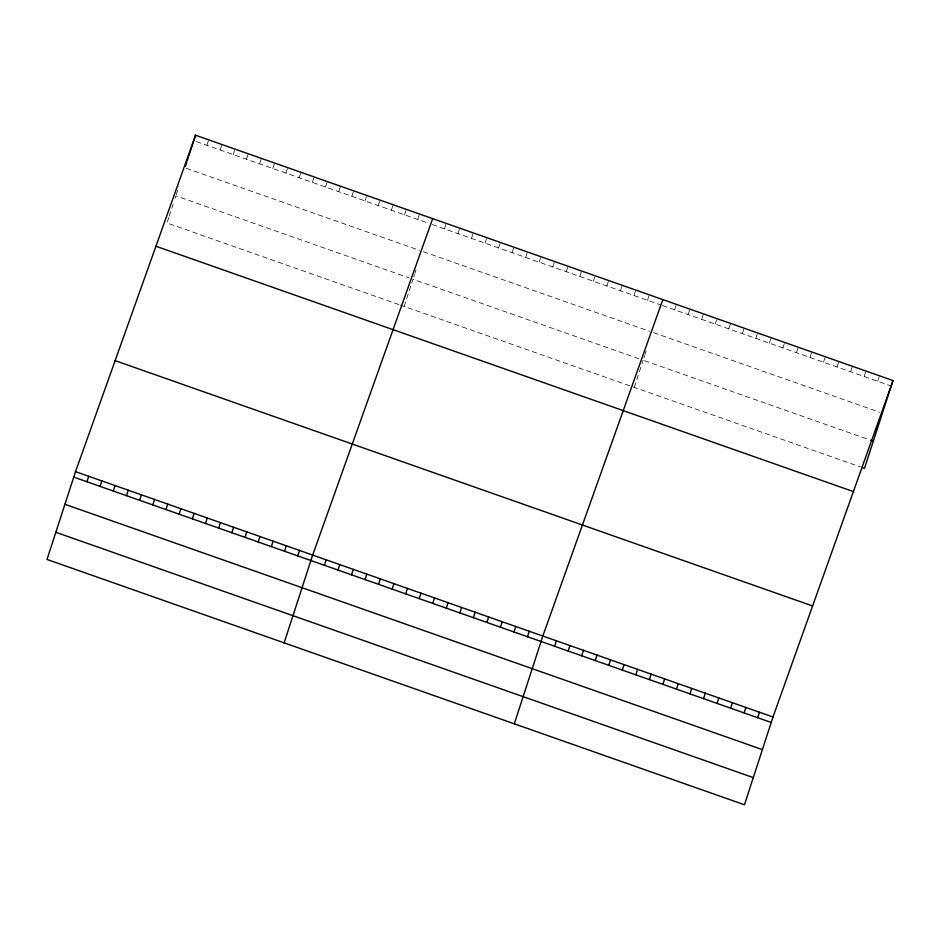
<?xml version="1.0" encoding="UTF-8"?>
<svg xmlns="http://www.w3.org/2000/svg" width="940" height="940" viewBox="0 0 940 940"><rect width="100%" height="100%" fill="white"/><g stroke="black" fill="none" stroke-linecap="round" stroke-linejoin="round"><path stroke-width="0.7" stroke-dasharray="4.7 3.53" d="M168.765 217.575L167.003 223.003L398.877 304.572M169.212 216.212L174.064 201.266M174.946 198.552L175.827 195.837L409.018 277.864M176.215 194.674L178.858 186.508M206.929 145.312L208.704 139.849M220.101 149.942L221.875 144.478M233.273 154.583L235.047 149.119M246.456 159.213L248.231 153.749M259.628 163.842L261.402 158.39M272.8 168.483L274.574 163.02M285.971 173.113L287.746 167.649M299.155 177.754L300.929 172.29M312.327 182.383L314.101 176.92M325.498 187.013L327.273 181.561M338.67 191.654L340.445 186.191M351.854 196.284L353.628 190.82M365.026 200.925L366.8 195.461M378.197 205.555L379.971 200.091M391.369 210.184L393.143 204.732M404.541 214.825L406.315 209.362M417.724 219.455L419.498 213.991M404.141 306.416L412.977 279.25L639.071 358.786M413.729 276.924L414.493 274.586M414.869 273.423L416.009 269.921M444.432 228.855L446.206 223.391M457.968 233.613L459.742 228.15M471.516 238.384L473.29 232.92M485.052 243.143L486.826 237.679M498.588 247.901L500.362 242.438M512.135 252.66L513.91 247.208M525.672 257.431L527.446 251.967M539.207 262.19L540.982 256.726M552.744 266.948L554.518 261.496M566.291 271.719L568.066 266.255M579.827 276.478L581.601 271.014M593.363 281.236L595.138 275.784M606.899 286.007L608.673 280.543M620.447 290.766L622.221 285.302M633.983 295.524L635.757 290.072M647.519 300.295L649.293 294.831M634.312 387.386L643.136 360.22M643.9 357.882L644.652 355.555M645.028 354.38L646.168 350.879M674.603 309.812L676.377 304.36M688.139 314.583L689.913 309.119M701.675 319.341L703.449 313.878M715.223 324.1L716.997 318.637M728.759 328.871L730.533 323.407M742.295 333.63L744.069 328.166M755.831 338.388L757.605 332.924M769.378 343.159L771.153 337.695M782.914 347.918L784.689 342.454M796.45 352.676L798.225 347.213M809.986 357.447L811.761 351.983M823.534 362.206L825.308 356.742M837.07 366.964L838.844 361.501M850.606 371.723L852.38 366.271M864.142 376.494L865.916 371.03M877.69 381.252L879.464 375.788M196.389 141.599L428.264 223.168M432.247 224.566L659.704 304.572M662.418 305.535L889.875 385.541M186.249 168.307L419.428 250.334M423.423 251.732L649.528 331.268M653.582 332.701L879.687 412.237M644.488 360.69L869.241 439.744M400.193 305.03L860.417 466.922"/><path stroke-width="1.41" d="M75.529 471.657L47 559.441L744.468 804.781L772.997 716.997L893 380.559L195.532 135.219L75.529 471.657L772.997 716.997M185.368 166.486L186.696 162.409M187.13 161.057L188.458 156.98M188.905 155.617L190.221 151.54M190.667 150.189L195.532 135.219M86.927 481.75L88.701 476.286M100.098 486.38L101.873 480.928M113.27 491.021L115.044 485.557M126.454 495.65L128.228 490.187M139.625 500.28L141.4 494.828M152.797 504.921L154.571 499.457M165.969 509.551L167.743 504.099M179.152 514.192L180.927 508.728M192.324 518.821L194.098 513.357M205.496 523.462L207.27 517.999M218.667 528.092L220.442 522.628M231.839 532.721L233.613 527.269M245.023 537.363L246.797 531.899M258.195 541.992L259.969 536.529M271.366 546.634L273.141 541.17M284.538 551.263L286.312 545.799M297.721 555.893L299.496 550.441M284.139 642.866L312.668 555.07L432.67 218.632M324.429 565.293L326.204 559.829M337.965 570.051L339.74 564.599M351.513 574.822L353.287 569.358M365.049 579.581L366.823 574.117M378.585 584.339L380.359 578.887M392.121 589.11L393.895 583.646M405.669 593.869L407.443 588.405M419.205 598.627L420.979 593.175M432.741 603.398L434.515 597.934M446.277 608.157L448.051 602.693M459.825 612.915L461.599 607.452M473.361 617.686L475.135 612.222M486.897 622.445L488.671 616.981M500.444 627.203L502.219 621.74M513.98 631.974L515.755 626.51M527.516 636.732L529.29 631.269M514.309 723.823L542.827 636.027L662.829 299.59M554.6 646.25L556.374 640.798M568.136 651.02L569.91 645.557M581.672 655.779L583.446 650.316M595.208 660.538L596.982 655.086M608.756 665.309L610.53 659.845M622.292 670.067L624.066 664.604M635.828 674.826L637.602 669.374M649.364 679.596L651.138 674.133M662.911 684.355L664.686 678.891M676.448 689.114L678.222 683.662M689.984 693.885L691.758 688.421M703.531 698.643L705.306 693.18M717.067 703.402L718.841 697.95M730.603 708.173L732.377 702.709M744.139 712.931L745.914 707.468M757.687 717.69L759.461 712.238M893 380.559L864.471 468.343L861.769 467.392M870.593 440.226L873.307 441.177M155.922 246.233L853.403 491.585M115.127 360.631L812.595 605.971M73.755 477.109L771.223 722.461M64.919 504.287L762.399 749.627M55.824 532.275L753.304 777.615"/></g></svg>
